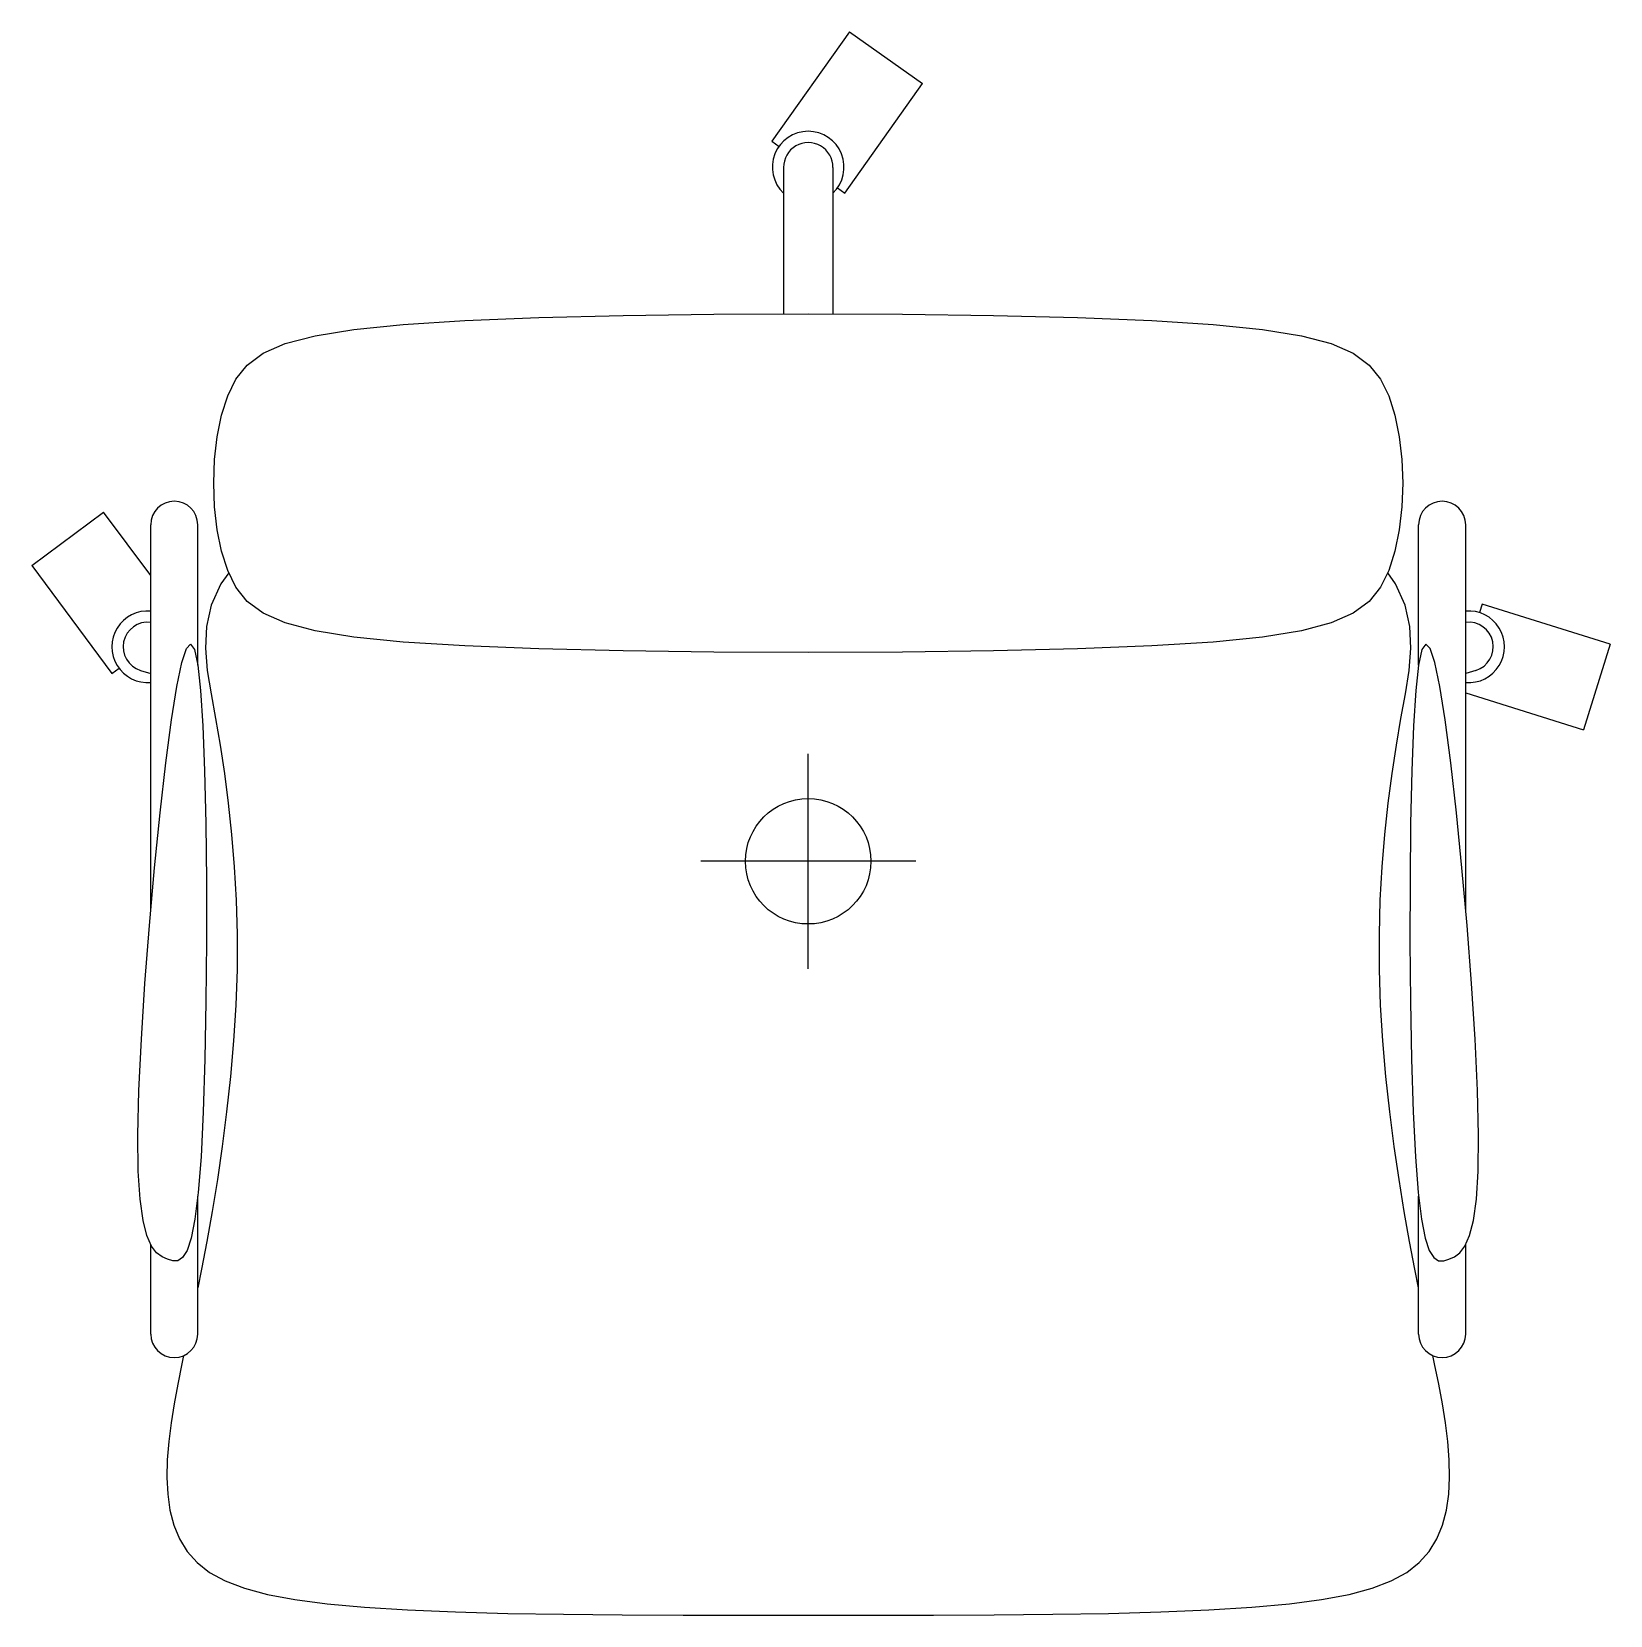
# Model space of a CAD drawing. Extents: x -33.4 to 37.1, y -65.6 to 5.1.
import ezdxf

# ---------------------------------------------------------------- set-up
doc = ezdxf.new("R2010")
doc.units = 0
doc.header["$LTSCALE"] = 50
doc.header["$MEASUREMENT"] = 0
doc.layers.get('0').update_dxf_attribs({"linetype": 'CONTINUOUS'})

msp = doc.modelspace()

# ---------------------------------------------------------------- linework, layer by layer
at = {"color": 0, "linetype": 'ByBlock'}
for p, q in [((3.151, 5.122), (-0.326, 0.232)), ((3.151, 5.122), (6.411, 2.804)), ((2.934, -2.086), (6.411, 2.804)), ((-0.326, 0.232), (0, 0)), ((0.204, -0.947), (0.204, -7.483)), ((2.404, -0.947), (2.404, -7.483)), ((2.608, -1.854), (2.934, -2.086)), ((-33.361, -18.722), (-30.149, -16.338)), ((-28.046, -19.171), (-30.149, -16.338)), ((-28.046, -34.133), (-28.046, -16.9)), ((-25.946, -23.162), (-25.946, -16.9)), ((28.554, -23.162), (28.554, -16.9)), ((30.654, -34.133), (30.654, -16.9)), ((-33.361, -18.722), (-29.784, -23.54)), ((31.385, -20.439), (31.266, -20.821)), ((37.11, -22.234), (31.385, -20.439)), ((37.11, -22.234), (35.914, -26.051)), ((-29.784, -23.54), (-29.463, -23.301)), ((-28.5, -23.4), (-28.046, -23.547)), ((31.108, -23.4), (30.654, -23.547)), ((30.654, -24.402), (35.914, -26.051)), ((1.304, -36.727), (1.304, -27.127)), ((6.104, -31.927), (-3.496, -31.927)), ((-25.946, -53.038), (-25.946, -46.884)), ((28.554, -53.038), (28.554, -46.884)), ((-28.046, -53.038), (-28.046, -49.031)), ((30.654, -53.038), (30.654, -49.031))]:
    msp.add_line(p, q, dxfattribs=at)
for points in [[(27.221, -11.143), (27.494, -12.008), (27.69, -12.967), (27.807, -13.99), (27.846, -15.044), (27.807, -16.098), (27.69, -17.12), (27.494, -18.08), (27.221, -18.945), (26.858, -19.691), (26.352, -20.321), (25.637, -20.848), (24.648, -21.282), (23.319, -21.634), (21.584, -21.914), (19.379, -22.135), (16.638, -22.308), (13.331, -22.44), (9.572, -22.535), (5.514, -22.591), (1.304, -22.61), (-2.905, -22.591), (-6.964, -22.535), (-10.722, -22.44), (-14.029, -22.308), (-16.771, -22.135), (-18.976, -21.914), (-20.71, -21.634), (-22.04, -21.282), (-23.029, -20.848), (-23.744, -20.321), (-24.25, -19.691), (-24.612, -18.945), (-24.886, -18.08), (-25.081, -17.12), (-25.198, -16.098), (-25.237, -15.044), (-25.198, -13.99), (-25.081, -12.967), (-24.886, -12.008), (-24.612, -11.143), (-24.25, -10.397), (-23.744, -9.766), (-23.029, -9.24), (-22.04, -8.806), (-20.71, -8.454), (-18.976, -8.173), (-16.771, -7.952), (-14.029, -7.78), (-10.722, -7.648), (-6.964, -7.553), (-2.905, -7.496), (1.304, -7.478), (5.514, -7.496), (9.572, -7.553), (13.331, -7.648), (16.638, -7.78), (19.379, -7.952), (21.584, -8.173), (23.319, -8.454), (24.648, -8.806), (25.637, -9.24), (26.352, -9.766), (26.858, -10.397)], [(-25.802, -45.129), (-25.925, -46.717), (-26.071, -47.907), (-26.237, -48.753), (-26.422, -49.309), (-26.622, -49.628), (-26.837, -49.763), (-27.064, -49.769), (-27.3, -49.699), (-27.542, -49.59), (-27.782, -49.409), (-28.01, -49.111), (-28.216, -48.645), (-28.39, -47.965), (-28.522, -47.023), (-28.603, -45.77), (-28.622, -44.158), (-28.573, -42.165), (-28.463, -39.87), (-28.304, -37.378), (-28.104, -34.793), (-27.876, -32.219), (-27.63, -29.762), (-27.375, -27.526), (-27.124, -25.614), (-26.885, -24.116), (-26.661, -23.05), (-26.454, -22.419), (-26.265, -22.226), (-26.095, -22.473), (-25.946, -23.162), (-25.819, -24.296), (-25.717, -25.879), (-25.639, -27.892), (-25.587, -30.243), (-25.56, -32.819), (-25.558, -35.507), (-25.582, -38.195), (-25.63, -40.77), (-25.704, -43.119)], [(28.411, -45.129), (28.534, -46.717), (28.679, -47.907), (28.845, -48.753), (29.03, -49.309), (29.231, -49.628), (29.445, -49.763), (29.672, -49.769), (29.908, -49.699), (30.151, -49.59), (30.391, -49.409), (30.619, -49.111), (30.825, -48.645), (30.999, -47.965), (31.131, -47.023), (31.211, -45.77), (31.23, -44.158), (31.181, -42.165), (31.072, -39.87), (30.912, -37.378), (30.713, -34.793), (30.484, -32.219), (30.238, -29.762), (29.984, -27.526), (29.733, -25.614), (29.494, -24.116), (29.27, -23.05), (29.062, -22.419), (28.873, -22.226), (28.703, -22.473), (28.554, -23.162), (28.428, -24.296), (28.325, -25.879), (28.248, -27.892), (28.195, -30.243), (28.169, -32.819), (28.167, -35.507), (28.19, -38.195), (28.239, -40.77), (28.312, -43.119)]]:
    msp.add_lwpolyline(points, close=True, dxfattribs=at)
for points in [[(-24.566, -19.04), (-24.911, -19.53), (-25.342, -20.489), (-25.558, -21.443), (-25.602, -22.409), (-25.52, -23.405), (-25.355, -24.448), (-25.153, -25.556), (-24.95, -26.743), (-24.76, -28.005), (-24.587, -29.335), (-24.438, -30.727), (-24.319, -32.172), (-24.235, -33.665), (-24.191, -35.197), (-24.194, -36.762), (-24.248, -38.352), (-24.347, -39.951), (-24.486, -41.545), (-24.657, -43.119), (-24.855, -44.657), (-25.072, -46.144), (-25.303, -47.565), (-25.541, -48.903), (-25.779, -50.149), (-25.946, -50.969)], [(28.554, -50.969), (28.388, -50.149), (28.149, -48.903), (27.911, -47.565), (27.681, -46.144), (27.463, -44.657), (27.265, -43.119), (27.094, -41.545), (26.955, -39.951), (26.856, -38.352), (26.803, -36.762), (26.8, -35.197), (26.843, -33.665), (26.927, -32.172), (27.047, -30.727), (27.196, -29.335), (27.368, -28.005), (27.559, -26.743), (27.761, -25.556), (27.964, -24.448), (28.129, -23.405), (28.211, -22.409), (28.166, -21.443), (27.95, -20.489), (27.519, -19.53), (27.174, -19.04)], [(-26.585, -54.004), (-26.661, -54.364), (-26.844, -55.277), (-27.005, -56.155), (-27.14, -57.007), (-27.243, -57.842), (-27.309, -58.656), (-27.327, -59.442), (-27.29, -60.195), (-27.189, -60.908), (-27.016, -61.576), (-26.762, -62.191), (-26.418, -62.749), (-25.976, -63.245), (-25.416, -63.681), (-24.719, -64.06), (-23.866, -64.386), (-22.837, -64.663), (-21.613, -64.895), (-20.173, -65.086), (-18.499, -65.239), (-16.58, -65.358), (-14.438, -65.448), (-12.105, -65.512), (-9.614, -65.555), (-6.996, -65.581), (-4.282, -65.595), (-1.505, -65.6), (1.304, -65.6), (4.113, -65.6), (6.89, -65.595), (9.604, -65.581), (12.223, -65.555), (14.714, -65.512), (17.046, -65.448), (19.188, -65.358), (21.108, -65.239), (22.782, -65.086), (24.221, -64.895), (25.446, -64.663), (26.474, -64.386), (27.328, -64.06), (28.024, -63.681), (28.584, -63.245), (29.027, -62.749), (29.37, -62.191), (29.624, -61.576), (29.797, -60.908), (29.898, -60.195), (29.935, -59.442), (29.917, -58.656), (29.852, -57.842), (29.748, -57.007), (29.613, -56.155), (29.453, -55.277), (29.269, -54.364), (29.194, -54.004)]]:
    msp.add_lwpolyline(points, dxfattribs=at)
msp.add_circle((1.304, -31.927), 2.8, dxfattribs=at)
for centre, radius, start, end in [((1.304, -0.927), 1.6, 313.42666, 226.57334), ((1.304, -0.927), 1.1, 358.98325, 181.01675), ((-26.996, -16.9), 1.05, 0, 180), ((29.604, -16.9), 1.05, 0, 180), ((-28.179, -22.348), 1.6, 85.2374, 274.7626), ((30.787, -22.348), 1.6, 265.2374, 94.7626), ((-28.179, -22.348), 1.1, 83.06397, 253.01675), ((30.787, -22.348), 1.1, 286.98325, 96.93603), ((-26.996, -53.038), 1.05, 180, 0), ((29.604, -53.038), 1.05, 180, 0)]:
    msp.add_arc(centre, radius, start, end, dxfattribs=at)

doc.saveas('drawing.dxf')
